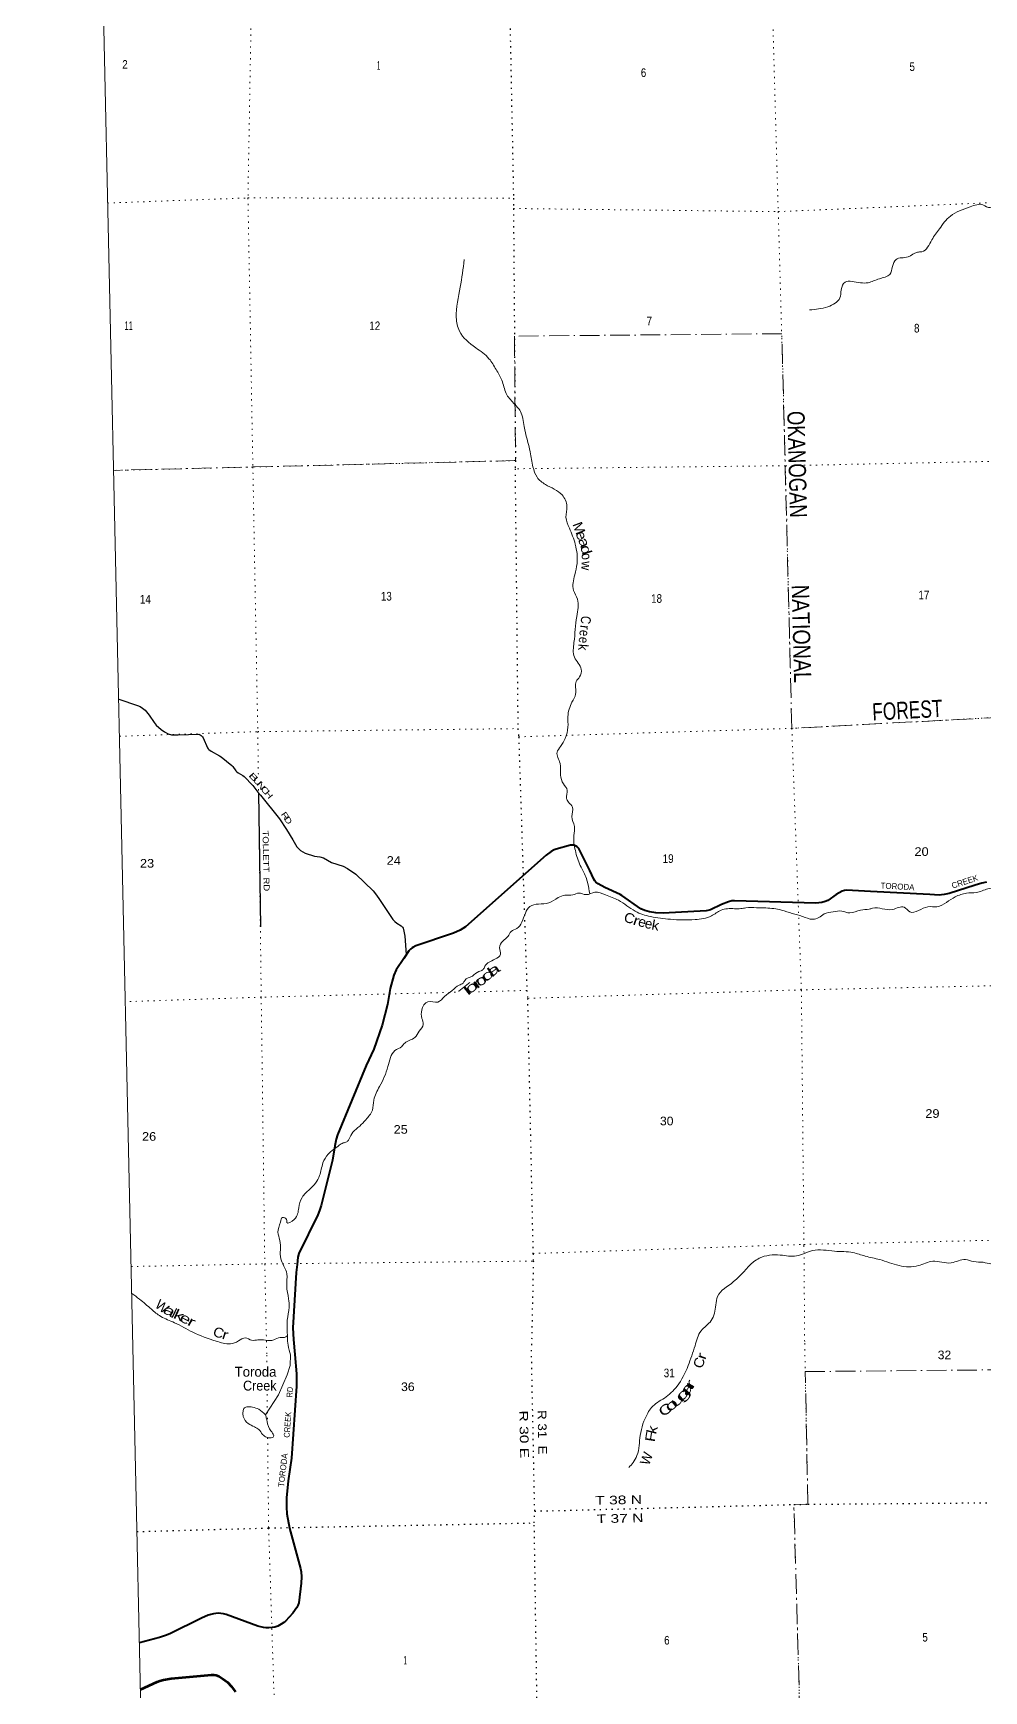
# Model space of a CAD drawing. Header units: feet. Extents: x 485078 to 733631, y 372822 to 564222.
# Drawn here: x 485084 to 504350, y 458097 to 491693 of the extents above; entities that cross this region are included whole.
import ezdxf
from ezdxf.enums import TextEntityAlignment as Align

# ---------------------------------------------------------------- set-up
doc = ezdxf.new("R2010")
doc.units = ezdxf.units.FT
doc.header["$LTSCALE"] = 80
doc.linetypes.add('DOT_DASHED', pattern=[7.7, 5, -1.2, 0.3, -1.2])
doc.linetypes.add('DOTTED', pattern=[1.5, 0.3, -1.2])
for name, color, linetype, lineweight in [('23', 7, 'Continuous', 70), ('26', 7, 'Continuous', 40), ('27', 7, 'Continuous', 25), ('29', 7, 'Continuous', 25), ('30', 7, 'Continuous', 25), ('39', 7, 'Continuous', 13), ('4', 7, 'Continuous', 13), ('41', 7, 'Continuous', 13), ('44', 7, 'DOT_DASHED', 13), ('6', 7, 'DOTTED', 25), ('7', 7, 'DOTTED', 13)]:
    doc.layers.add(name, color=color, linetype=linetype, lineweight=lineweight)

msp = doc.modelspace()

# ---------------------------------------------------------------- linework, layer by layer
at = {"layer": '23'}
msp.add_lwpolyline([(487259.15, 458125), (487594.48, 458278.13), (487652.96, 458301.53), (487723.13, 458321.04), (487880.46, 458346.56), (488694.89, 458421.5), (488745.57, 458421.5), (488791.38, 458414.66), (488845.96, 458395.16), (488929.68, 458343.6), (489025.3, 458270.32), (489100.85, 458183.44), (489139.34, 458138.67), (489181.25, 458075.27)], dxfattribs=at)
at = {"layer": '26'}
for points in [[(502050.77, 474299.97), (501564.62, 474326.25), (501525.98, 474319.66), (501480.13, 474303.6), (501355.89, 474235.63), (501186.57, 474116.1), (501133.96, 474092.56), (501069.77, 474074.2), (501003.29, 474065.03), (500942.24, 474060.59), (499297.64, 474108.61), (499242.47, 474105.37), (499173.84, 474087.96), (499030.98, 474034.88), (498809.33, 473927.39), (498758.89, 473909.04), (498722.74, 473904.19), (497852.05, 473860.06), (497703.18, 473865.45), (497574.8, 473883.8), (497478.51, 473909.03), (497400.72, 473944.64), (497015.32, 474215.76), (496982.18, 474237.08), (496670.33, 474375.06), (496535.14, 474450.41), (496488.55, 474487.75), (496468.65, 474510.06), (496443.44, 474549.05), (496364.83, 474725.99), (496140.8, 475168.95), (496109.88, 475202.83), (496077.78, 475223.47), (496034.22, 475237.24), (495974.83, 475235.69), (495682.9, 475156.17), (495642.2, 475143.19), (495584.89, 475111.07), (495477.36, 475033.29), (493843.93, 473581.29), (493734.81, 473512.18), (493602.24, 473453.04), (492820.09, 473186.44), (492795.97, 473175.22), (492762.87, 473157.16), (492732.06, 473130.22), (492696.29, 473094.68), (492594.97, 472942.59), (492439.53, 472709.3), (492395.25, 472603.44), (492318.2, 472333.55), (492263.37, 472007.81), (492155.29, 471591.1), (491989.21, 471103.47)], [(504401.83, 474487.14), (504310.27, 474466.47), (504171.76, 474428.1), (503650.02, 474257.72), (503548.76, 474235.26), (503494.13, 474227.9), (503441.4, 474225.6), (503258.01, 474234.7), (502050.77, 474299.97)], [(491989.21, 471103.47), (491835.79, 470768.04), (491254.47, 469368.85), (491226.78, 469277.55), (491198.14, 469140.18), (491149.91, 468855.16), (490922.87, 467932.31), (490889.78, 467832.37), (490850.89, 467745.55), (490471.37, 466962.77), (490449.61, 466887.26), (490431.17, 466734.69), (490416.72, 466576.35), (490348.31, 465454.98), (490360.79, 465219.53)], [(490360.79, 465219.53), (490361.05, 465214.68), (490387.83, 464915.99)], [(490387.83, 464915.99), (490419.06, 464523.14), (490423.13, 464274.61), (490321.56, 462811.01), (490252.23, 462350.79), (490215.46, 462009.31), (490215.46, 461817.82), (490225.47, 461683.22), (490281.79, 461395.3), (490503.53, 460575.16), (490515.76, 460510.59), (490521.86, 460406.08), (490514.4, 460280.13), (490465.98, 459882.99), (490449.58, 459829.56), (490427.19, 459786.78), (490347.79, 459672.7), (490199.17, 459511.77), (490162.52, 459483.25), (490107.59, 459445.3), (490040.37, 459409.91), (489983.36, 459389.54), (489928.39, 459381.39), (489862.79, 459375.74), (489800.13, 459377.32), (489749.24, 459381.39), (489638.08, 459409.66), (488996.98, 459644.19), (488938.75, 459658.48), (488889.08, 459666.6), (488840.22, 459668.63), (488783.21, 459664.56), (488736.39, 459656.41), (488683.45, 459642.15), (488661.06, 459636.04), (488632.56, 459627.89), (488498.51, 459572.89), (487853.16, 459252.78), (487766.29, 459216.39), (487642.1, 459175.64), (487238.34, 459070.7)]]:
    msp.add_lwpolyline(points, dxfattribs=at)
at = {"layer": '29'}
msp.add_line((489649.43, 476298.12), (489689.24, 473579.46), dxfattribs=at)
for points in [[(486817.38, 478194.97), (487201.77, 478069.63), (487252.49, 478048.5), (487301.18, 478015.16), (487350.88, 477973.71), (487436.27, 477874.09), (487535.5, 477719.1), (487577.96, 477668.51), (487677.51, 477581.73), (487748.52, 477531.99), (487822.37, 477493.26), (487886.02, 477475.61), (487946.35, 477470.78), (488021.15, 477470.78), (488443.44, 477482.86), (488471.61, 477469.83), (488488.18, 477460.36), (488498.83, 477452.07), (488515.4, 477433.71), (488530.5, 477410.01), (488619.6, 477209.47), (488633.74, 477190.35), (488645.58, 477177.32), (488691.04, 477144.12), (488861.83, 477048.34), (488892.92, 477026.33), (489111.85, 476849.29), (489130.97, 476829.07), (489191.15, 476742.71), (489210.94, 476723.43), (489237.3, 476704.82), (489333, 476648.95), (489356.83, 476629.02), (489533.28, 476444.52), (489638.51, 476312.61)], [(489638.51, 476312.61), (489689, 476249.33), (490078.23, 475767.43), (490217.97, 475555.74), (490345.61, 475341.8), (490430.23, 475200.84), (490453.9, 475177.16), (490501.24, 475129.79), (490595.11, 475071.58), (490783.66, 475014.58), (490894.15, 475001.89), (490965.92, 474977.69), (491132.6, 474887.9), (491365.81, 474811.55), (491457.47, 474765.05), (491622.21, 474648.67), (491973.46, 474307.94), (492024.69, 474247.93), (492091.81, 474156.36), (492250.68, 473910.5), (492371.86, 473732.84), (492411.34, 473688.59), (492451.52, 473655.51), (492539.01, 473600.59), (492554.55, 473588.51), (492567.56, 473572.53), (492579.4, 473555.36), (492590.34, 473526.75), (492614.08, 473389.66), (492644.41, 473022.11)]]:
    msp.add_lwpolyline(points, dxfattribs=at)
at = {"layer": '39'}
msp.add_lwpolyline([(490298.38, 464908.08), (490290.57, 464687.32), (490234.34, 464502.03), (490058.02, 464097.63), (489792.76, 463693.22)], dxfattribs=at)
for points in [[(500819.37, 486082.55), (501187.58, 486148.79), (501431.62, 486327.21), (501459.78, 486489.89), (501536.53, 486649.79), (501679.8, 486659.58), (502003.84, 486635.61), (502232.25, 486714.42), (502442.17, 486804.89), (502498.77, 486962.24), (502569.82, 487107.82), (502813.1, 487158.68), (503002.66, 487254.7), (503093.41, 487263.13), (503295.44, 487503.21), (503451.33, 487729.94), (503671.12, 487986.68), (504074.65, 488173.28), (504332.38, 488212.36), (504479.34, 488157.47), (504585.36, 488200.71), (504743.24, 488113.71), (504927.47, 488181.25), (505076.46, 488047.46), (505414.12, 488044.08), (505639.46, 488242.25), (505810.84, 488337.8), (506110.98, 488614.84), (506275.31, 488748.67), (506500.95, 489092.61), (506826.45, 489483.68), (507125.64, 489876.09), (507346.9, 489997.23), (507659.18, 489958.77), (507957.67, 490063.7), (508285.95, 490189.64), (508632.14, 490326.17), (508907.98, 490525.65), (509318.4, 490680.04), (509680.4, 490752.19), (510043.07, 490798.05), (510314.17, 490867.85), (510644.41, 490916.91), (510836.63, 490909.75), (510941.41, 491001.55), (510986.69, 491090.75), (511046.66, 491079.39)], [(493819.29, 487103.33), (493738.6, 486546.54), (493659.47, 485929.05), (493721.14, 485653.31), (494053.19, 485317.77), (494321.67, 485095.98), (494466.83, 484875.04), (494581.53, 484659.38), (494669.25, 484392.4), (494817.82, 484195.84), (494959.6, 484027.44), (495032.1, 483723.64), (495158.64, 483204.62), (495212.9, 482902.36), (495297.14, 482691.98), (495464.62, 482546.52), (495801.58, 482334.61), (495900.48, 482104.36), (495881.96, 481881.19), (495950.3, 481660.28), (496069.88, 481333.4), (496106.18, 480943.63), (496059.43, 480717.7), (496037.3, 480399.29), (496114.54, 480225.17), (496099.35, 479872.52), (496044.19, 479344.74), (496051.84, 479047.34), (496191.61, 478799.94), (496157.13, 478647.21), (496090.74, 478556.41), (496077.14, 478298.96), (496002.57, 478133.04), (495921.08, 477843.46), (495922.6, 477626.88), (495865.75, 477400.69), (495773, 477234.31), (495701.17, 477119.07), (495761.54, 476893.9), (495771.66, 476657.31), (495830.78, 476480.69), (495906.99, 476347.03), (495894.99, 476184.77), (495931.25, 476110.8), (496014.87, 476003.65), (496001.47, 475817.06), (496053.13, 475615.95), (496041.6, 475435.48), (496071.78, 475126.53), (496172.61, 474821.43), (496283.53, 474595.55), (496325.6, 474452.9), (496362.93, 474256.34)], [(493988.43, 472582.38), (494113.41, 472674.7), (494165.51, 472692.25), (494213.11, 472727.9), (494239.99, 472783.26), (494442.55, 472924.15), (494555.14, 473026.27), (494535.6, 473157.35), (494598.88, 473290.58), (494709.56, 473388.61), (494771.76, 473485.37), (494885.39, 473547.03), (494987.21, 473675.19), (495059.29, 473859.26), (495148.83, 473993.17), (495327.48, 474042.35), (495530.98, 474067.87), (495724.32, 474174.12), (495858.52, 474222.14), (496022.15, 474226.39), (496142.42, 474265.95), (496290.82, 474233.36), (496467.38, 474284.51), (496681.05, 474229.32), (496946.67, 474118.8), (497285.91, 473896.82), (497595.92, 473789.48), (497997.61, 473733.1), (498497.03, 473727.85), (498828.67, 473801.24), (499025.75, 473919.72), (499295.86, 473949.01), (499427.22, 473950.39), (499527.91, 473965.15), (499746.13, 473968.79), (499934.25, 473963.56), (500248.66, 473921.11), (500466.68, 473853.89), (500676.46, 473792.53), (500882.15, 473733.09), (501008.58, 473768.76), (501111.8, 473842.29), (501296.61, 473887.58), (501474.16, 473900.29), (501636.86, 473862), (501849.58, 473922.18), (502029.05, 473938.99), (502095.25, 473958.93), (502498.17, 473932.95), (502733.48, 473979.55), (502853.14, 473885.48), (503214.35, 473987.98), (503400.41, 473984.71), (503592.1, 474076.74), (503771.14, 474188.69), (503999.66, 474263.45), (504195.4, 474276.63), (504434.02, 474351.65), (504716.2, 474383.27), (504962.75, 474385.63), (505159.47, 474439.32), (505384.41, 474495.77), (505728.38, 474561.39), (506060.65, 474610.5), (506225.67, 474639.08), (506485.28, 474605.33), (506704.74, 474639.37), (506942.95, 474651.63), (507242.21, 474805.16), (507539.67, 474871.59), (507827.84, 475063.29), (508140, 475265.74), (508367.89, 475364.78), (508560.52, 475420.4), (508615.32, 475411.7)], [(490298.38, 464908.08), (490249.11, 465102.17), (490237.8, 465268.84), (490234.04, 465609.92), (490269.8, 465869.97), (490261.29, 466043.85), (490222.36, 466299.95), (490224.1, 466546.97), (490105.04, 466853.62), (490083.35, 467225.55), (490044.64, 467394.6), (490094.03, 467596.3), (490136.08, 467690.52), (490220.05, 467648.16), (490227.61, 467589.65), (490371.6, 467650.07), (490464.65, 467883.27), (490533.94, 468097.64), (490687.44, 468259.53), (490888.49, 468538.05), (490956.68, 468794.9), (491061.29, 468971.71), (491287.05, 469153.7), (491364.68, 469200.26), (491438.91, 469222.43), (491482.05, 469274.16), (491565.27, 469418.03), (491701.58, 469541.01), (491823.55, 469671.72), (491958.1, 469863.48), (491989.21, 470068.76), (492103.39, 470345.02), (492274.95, 470748.29), (492414.19, 471071.77), (492553.52, 471156.36), (492614.42, 471224.75), (492821.7, 471339.45), (492907.36, 471467.19), (492988.71, 471604.94), (492963.37, 471725.75), (492959, 471895.69), (493082.05, 472062.86), (493284.37, 472055.97), (493420.95, 472168.83), (493573.53, 472288.19), (493714.19, 472399.13), (493795.97, 472441.74), (493831.03, 472493.27), (493988.54, 472578.33)], [(498499.53, 465092.51), (498618.39, 465390.31), (498823.22, 465600.1), (498920.15, 465918.43), (498954.21, 466087.34), (499279.93, 466391.37), (499684.1, 466788.53), (499799.39, 466864.4), (500224.27, 466928.07), (500556.19, 466912.39), (500874.83, 467019.86), (501325.92, 467007.28), (501696.58, 466978.44), (501947.02, 466908.01), (502239.94, 466836.66), (502633.19, 466715.28), (503023.32, 466715.29), (503314.14, 466803.82), (503688.95, 466771.04), (503978.22, 466841.3), (504145.11, 466797.05), (504339.56, 466781.85), (504493.92, 466753.47), (504794.37, 466860.47), (505139.48, 466960.53), (505389.03, 467003.45), (505850.49, 466981.01), (506251.49, 467029.89), (506509.17, 467070.99), (506699.36, 467142.74)], [(487082.91, 466150.8), (487239.54, 466034.23), (487479.23, 465831.94), (487668.97, 465685.03), (487947.13, 465558.64), (488320.03, 465363.85), (488789.53, 465185.74), (489079.96, 465132.55), (489242.29, 465187.38), (489386.22, 465249.82), (489510.74, 465202.44), (489639.87, 465211.87), (489793.71, 465203.72), (489959.35, 465208.02), (490087.44, 465257.91), (490174.35, 465258.14), (490236.82, 465296.64)], [(498499.53, 465092.51), (498356.82, 464687.98), (498133.24, 464269.18), (497876.36, 464031.22), (497614.72, 463840.85), (497538.61, 463726.63), (497386.38, 463274.51), (497319.78, 462865.22), (497243.67, 462727.21), (497153.29, 462622.51)], [(489792.76, 463693.22), (489656.19, 463803.97), (489530.13, 463844.42), (489411.2, 463851.56), (489356.5, 463818.24), (489335.09, 463739.72), (489342.23, 463656.43), (489442.12, 463516.04), (489568.19, 463447.03), (489656.19, 463394.68), (489734.68, 463294.74), (489815.55, 463235.25), (489884.53, 463225.73), (489955.88, 463251.9), (489936.86, 463318.53), (489872.64, 463408.96), (489813.17, 463611.22), (489792.76, 463693.22)]]:
    msp.add_spline(points, degree=3, dxfattribs=at)
at = {"layer": '4'}
msp.add_lwpolyline([(727552.54, 563611.91), (733631.22, 379550.22), (703073.68, 378562.1), (672514.8, 377616.02), (641954.65, 376711.97), (611393.28, 375849.96), (580830.76, 375029.99), (550267.15, 374252.07), (519702.48, 373516.18), (489136.84, 372822.34), (485083.98, 556942.67), (515396.36, 557630.76), (545707.77, 558360.55), (576018.15, 559132.03), (606327.43, 559945.21), (636635.58, 560800.08), (666942.51, 561696.64), (697248.19, 562634.88)], close=True, dxfattribs=at)
msp.add_lwpolyline([(727552.54, 563611.91), (733631.22, 379550.22), (703073.68, 378562.1), (672514.8, 377616.02), (641954.65, 376711.97), (611393.28, 375849.96), (580830.76, 375029.99), (550267.15, 374252.07), (519702.48, 373516.18), (489136.84, 372822.34), (485083.98, 556942.67), (515396.36, 557630.76), (545707.77, 558360.55), (576018.15, 559132.03), (606327.43, 559945.21), (636635.58, 560800.08), (666942.51, 561696.64), (697248.19, 562634.88)], close=True, dxfattribs=at)
at = {"layer": '44'}
for points in [[(489076.36, 510949.06), (489110.78, 509643.68), (494484.46, 509683.3), (494581.06, 504620.64), (510169, 505019.35), (510477.39, 494333.79), (510578.14, 494339.51), (510831.91, 483601.37), (510798.93, 477823.8), (505976.42, 477897.5), (500458.49, 477603.73), (500255.52, 485602.24), (494837.77, 485552.92), (494858.48, 483030.69), (486715.31, 482831.71)], [(487421.06, 450769.63), (495387.53, 450877.38), (495417.52, 450874.56), (495546.9, 442906.72), (500904.72, 443084.37), (500930.54, 440457.58), (506342, 440593.45), (506212.62, 445859.99), (500868.36, 445703.41), (500776.47, 451066.98), (500657.54, 456366.74), (500499.71, 461873.51), (500784.59, 461878.01), (500730.64, 464567.3), (511376.49, 464665.13), (511358.55, 465390.65)]]:
    msp.add_lwpolyline(points, dxfattribs=at)
at = {"layer": '6'}
for points in [[(494622.11, 501963.35), (494640.12, 499285.43), (494632.48, 499032.18), (494720.04, 493896.43), (494710.79, 493705.89), (494818.26, 488345.95), (494817.51, 488139.44), (494858.48, 483030.69), (494850.02, 482864.6), (494906.57, 477598.48), (494923, 477430.88), (495089.5, 472291.1), (495101.69, 472131.49), (495212.4, 466959.9), (495220.4, 466806.25), (495182.05, 465022.75)], [(495950.6, 429578.24), (495784.86, 435013.8), (495599.26, 440179.98), (495502.74, 445509.95), (495499.52, 445560.43), (495417.52, 450874.56), (495415.91, 450952.13), (495318.87, 456202.58), (495317.58, 456273.81), (495239.42, 461500.47), (495247.89, 461739.27), (495182.05, 465022.75)], [(495247.89, 461739.27), (500499.71, 461873.51), (500784.59, 461878.01), (505860.72, 461921.28), (506101.01, 461930.82), (511100.75, 461956.17), (511441.95, 461972.06), (516467.58, 462014.19), (516780.4, 462033.47), (517631.48, 462065.16)], [(487188.73, 461324.14), (489855.48, 461397.59), (495239.42, 461500.47)]]:
    msp.add_lwpolyline(points, dxfattribs=at)
at = {"layer": '7'}
for p, q in [((495089.5, 472291.1), (494107.56, 472266.35)), ((500784.59, 461878.01), (500719.13, 465147.35)), ((489817.83, 464903.37), (489819.95, 464706.38)), ((489826.39, 464106.63), (489832.33, 463552.96))]:
    msp.add_line(p, q, dxfattribs=at)
for points in [[(489208.17, 504868.34), (489221.97, 504191.69), (489333.26, 498918.89), (489529.97, 493705), (489437.09, 488354.03), (489536.61, 482903.43), (489636.35, 477536.56), (489647.59, 476667.51)], [(500019.37, 493926.72), (500181.91, 488076.27), (500328.16, 482928.69), (500458.49, 477603.73), (500652.06, 472303.93), (500704.4, 467122.73), (500719.13, 465147.35)], [(494817.51, 488139.44), (500181.91, 488076.27), (505518.72, 488299.85), (510717.92, 488513.41), (515983.4, 488697.05), (517005.99, 488808.5)], [(486596.04, 488250.27), (489437.09, 488354.03), (494818.26, 488345.95)], [(517132.3, 483408.39), (516108.69, 483351.74), (510833.15, 483182.86), (505647.93, 483037.64), (500656.33, 482933.7)], [(494858.48, 483030.69), (489535.4, 482899.81), (486715.31, 482831.71)], [(500354.68, 482926.93), (500325.75, 482926.28), (494850.02, 482864.6)], [(494923, 477430.88), (500458.49, 477603.73), (505976.42, 477897.5), (510798.93, 477823.8), (516275.05, 477981.18), (517257.31, 478063.45)], [(486833.93, 477442.98), (489636.35, 477536.56), (494906.57, 477598.48)], [(489651.43, 476370.64), (489705.96, 472155.38), (489778.21, 466749.99), (489817.83, 464903.37)], [(517382.4, 472714.63), (516477.67, 472694.56), (511058.13, 472543.73), (505813.92, 472413.65), (500652.06, 472303.93), (495101.69, 472131.49)], [(493642.01, 472254.61), (489705.96, 472155.38), (486952.34, 472063.65)], [(495212.4, 466959.9), (500703.83, 467144.98), (505998.96, 467260.19), (511326.87, 467209.03), (516644.17, 467355.83), (517507.72, 467356.81)], [(487070.5, 466695.88), (489778.21, 466749.99), (495220.4, 466806.25)], [(489835.83, 463226.94), (489855.48, 461397.59), (490027.42, 456125.95), (490085.13, 450813.29), (490118.09, 446832.03)], [(501271.06, 429716.08), (501080.74, 435080.3), (500930.54, 440457.58), (500868.36, 445703.41), (500776.88, 451075.97), (500659.29, 456356.93), (500499.71, 461873.51)]]:
    msp.add_lwpolyline(points, dxfattribs=at)

# ---------------------------------------------------------------- texts
at = {"layer": '27'}
for s, rotation, p in [('TORODA', 356.905, (502254.94, 474359.03)), ('CREEK', 18.085, (503719.72, 474354.12)), ('TORODA', 83.854, (490167.93, 462221.78))]:
    msp.add_text(s, height=120, rotation=rotation, dxfattribs=at).set_placement(p)
for s, width, p in [('RD', 0.85, (490336.66, 464039.67)), ('CREEK', 0.95, (490280.03, 463223.66))]:
    msp.add_text(s, height=120, rotation=86.03, dxfattribs=dict(at, width=width)).set_placement(p)
at = {"layer": '30'}
for s, rotation, width, p in [('B', 313.722, 1.8, (489507.24, 476573.03)), ('U', 310.722, 1.55, (489580.04, 476493.63)), ('N', 308.581, 1.45, (489659.14, 476404.34)), ('C', 308.928, 1.5, (489737.88, 476309.85)), ('H', 308.928, 1.4, (489812.41, 476223.45)), ('R', 304.928, 1.35, (490142.55, 475797.59)), ('D', 303.429, 1.3, (490203.1, 475705.33)), ('TOLLETT  RD', 271.132, 1.2, (489744.52, 474917.24))]:
    msp.add_text(s, height=120, rotation=rotation, dxfattribs=dict(at, width=width)).set_placement(p, align=Align.CENTER)
at = {"layer": '41'}
for s, rotation, width, p in [('M', 290.401, 1.1, (496051.71, 481626.95)), ('e', 289.788, 1.2, (496101.51, 481481.78)), ('a', 289.788, 1.3, (496155.95, 481338.57)), ('d', 285.683, 1.3, (496194.59, 481195.48)), ('o', 279.185, 0.9, (496202.18, 481073.5)), ('w', 267.046, 0.95, (496194.92, 480904.1)), ('C', 264.052, 0.85, (496185.24, 479809.13)), ('e', 264.015, 0.85, (496144.25, 479401.45)), ('e', 264.015, 0.85, (496158.04, 479542.67)), ('k', 266.129, 0.95, (496132.3, 479254.89)), ('C', 341.184, 1.1, (497135.44, 473664.04)), ('r', 341.184, 1.3, (497278.53, 473615.25)), ('e', 344.843, 1.05, (497403.75, 473584.54)), ('k', 349.928, 1.1, (497677.55, 473515.31)), ('d', 35.37, 1.85, (494349.84, 472527.83)), ('a', 35.37, 1.75, (494468.46, 472625.31)), ('T', 38.45, 1.95, (493936.52, 472215.47)), ('o', 37.04, 1.7, (494022.24, 472278.33)), ('r', 37.235, 1.9, (494137.85, 472363.05)), ('o', 27.217, 1.4, (494203.72, 472408.33)), ('a', 331.694, 1.55, (487797.58, 465714.24)), ('l', 334.177, 1.1, (487900.81, 465660.85)), ('k', 335.531, 1.5, (487998.39, 465618.99)), ('e', 332.276, 1.4, (488125.61, 465555.59)), ('r', 332.561, 1.55, (488252.98, 465489.25)), ('C', 341.299, 1.1, (488810.65, 465263.05)), ('r', 342.915, 1.25, (488949.97, 465220.12)), ('C', 70.568, 1.1, (498673.75, 464713.18)), ('r', 70.568, 1.35, (498724.05, 464850.97)), ('a', 54.671, 1.75, (498406.66, 464156.65)), ('r', 60.847, 1.65, (498485.93, 464271.48)), ('o', 36.717, 1.7, (498072.58, 463812.75)), ('u', 39.503, 1.95, (498195.2, 463912.98)), ('g', 48.249, 2.05, (498320.28, 464047.34)), ('C', 33.66, 1.4, (497951.86, 463715.9)), ('F', 81.182, 1.25, (497693.9, 463232.2)), ('k', 76.061, 1.2, (497724.98, 463365.44))]:
    msp.add_text(s, height=200, rotation=rotation, dxfattribs=dict(at, width=width)).set_placement(p, align=Align.CENTER)
for s, rotation, p in [('r', 264.052, (496172, 479658.79)), ('e', 347.403, (497537.21, 473548.3)), ('W', 322.328, (487636.06, 465809.44)), ('W', 69.72, (497605.11, 462769.55))]:
    msp.add_text(s, height=200, rotation=rotation, dxfattribs=at).set_placement(p, align=Align.CENTER)
msp.add_text('Toroda', height=200, dxfattribs=at).set_placement((489166.98, 464463.65))
at = {"layer": '41', "width": 0.95}
msp.add_text('Creek', height=200, dxfattribs=at).set_placement((489338.24, 464182.85))
at = {"layer": '44'}
for s, rotation, width, p in [('OKANOGAN', 271.454, 0.8, (500365.4, 484031.58)), ('NATIONAL', 271.454, 0.85, (500454.78, 480509.41)), ('FOREST', 3.048, 0.75, (502097.78, 477761.1))]:
    msp.add_text(s, height=350, rotation=rotation, dxfattribs=dict(at, width=width)).set_placement(p)
at = {"layer": '6'}
for s, rotation, width, p in [('R 30 E', 271.149, 1.35, (494936.55, 463776.56)), ('R 31  E', 271.149, 1.15, (495306.9, 463784.28)), ('T 38 N', 1.464, 1.35, (496477.02, 461866.22)), ('T 37 N', 1.464, 1.35, (496505.57, 461493.78))]:
    msp.add_text(s, height=175, rotation=rotation, dxfattribs=dict(at, width=width)).set_placement(p)
at = {"layer": '7'}
for s, width, p in [('2', 0.85, (486889.51, 490972.28)), ('1', 0.4, (492051.85, 490950.69)), ('6', 0.85, (497398.47, 490805.01)), ('5', 0.85, (502843.06, 490927.02)), ('11', 0.65, (486934.72, 485675.51)), ('12', 0.85, (491896.08, 485674.07)), ('7', 0.85, (497515.63, 485771.64)), ('8', 0.85, (502935.44, 485626.61)), ('14', 0.85, (487246.9, 480133.23)), ('13', 0.85, (492130.37, 480193.91)), ('18', 0.85, (497607.01, 480147.95)), ('17', 0.85, (503024.46, 480217.8)), ('19', 0.85, (497841.56, 474876.66)), ('20', 1.1, (502944.52, 475018.62)), ('23', 1.1, (487248.79, 474780.77)), ('24', 1.1, (492248.63, 474838.05)), ('30', 1.05, (497786.53, 469558.52)), ('29', 1.1, (503164.6, 469709.84)), ('26', 1.1, (487290.41, 469245.31)), ('25', 1.1, (492389.34, 469387.96)), ('32', 1.05, (503414.9, 464817.57)), ('36', 1.05, (492540.23, 464172.59)), ('31', 0.85, (497862.77, 464452.14)), ('5', 0.85, (503104.39, 459096.12)), ('6', 0.85, (497871.04, 459035.09)), ('1', 0.4, (492591.27, 458631.28))]:
    msp.add_text(s, height=175, dxfattribs=dict(at, width=width)).set_placement(p)

doc.saveas('drawing.dxf')
